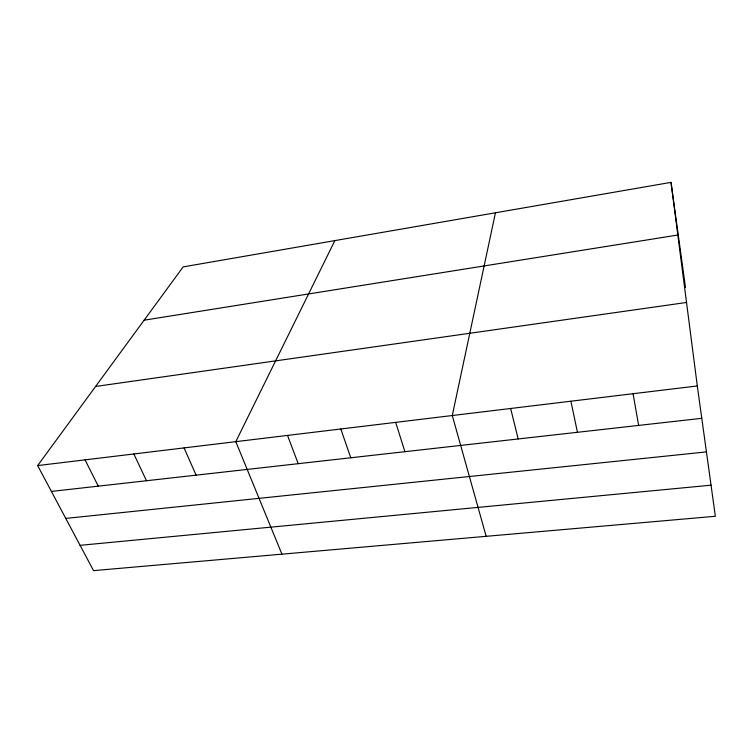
<?xml version="1.0" encoding="UTF-8"?>
<svg xmlns="http://www.w3.org/2000/svg" width="753" height="753" viewBox="0 0 753 753"><rect width="100%" height="100%" fill="white"/><g stroke="black" fill="none" stroke-linecap="round" stroke-linejoin="round"><path stroke-width="1.13" d="M495.446 212.788L452.28 415.534L486.156 536.315M334.859 240.612L235.802 441.663L281.933 554.161M671.027 182.367L697.306 385.96L715.35 516.285L93.541 570.633L37.65 465.58L183.158 266.891L671.027 182.367L685.475 287.467M144.115 320.194L677.822 235.03M95.584 386.468L686.529 302.461M37.65 465.58L697.306 385.96M51.402 491.427L701.787 418.32M65.765 518.412L706.436 451.904M80.082 545.332L711.048 485.186M85.051 459.857L98.276 486.156M133.836 453.965L146.487 480.734M184.071 447.903L196.1 475.162M287.524 435.422L298.226 463.679M340.798 428.984L350.776 457.777M395.692 422.358L404.898 451.696M510.656 408.484L518.158 438.961M570.887 401.217L577.447 432.297M633.075 393.715L638.629 425.417"/></g></svg>
